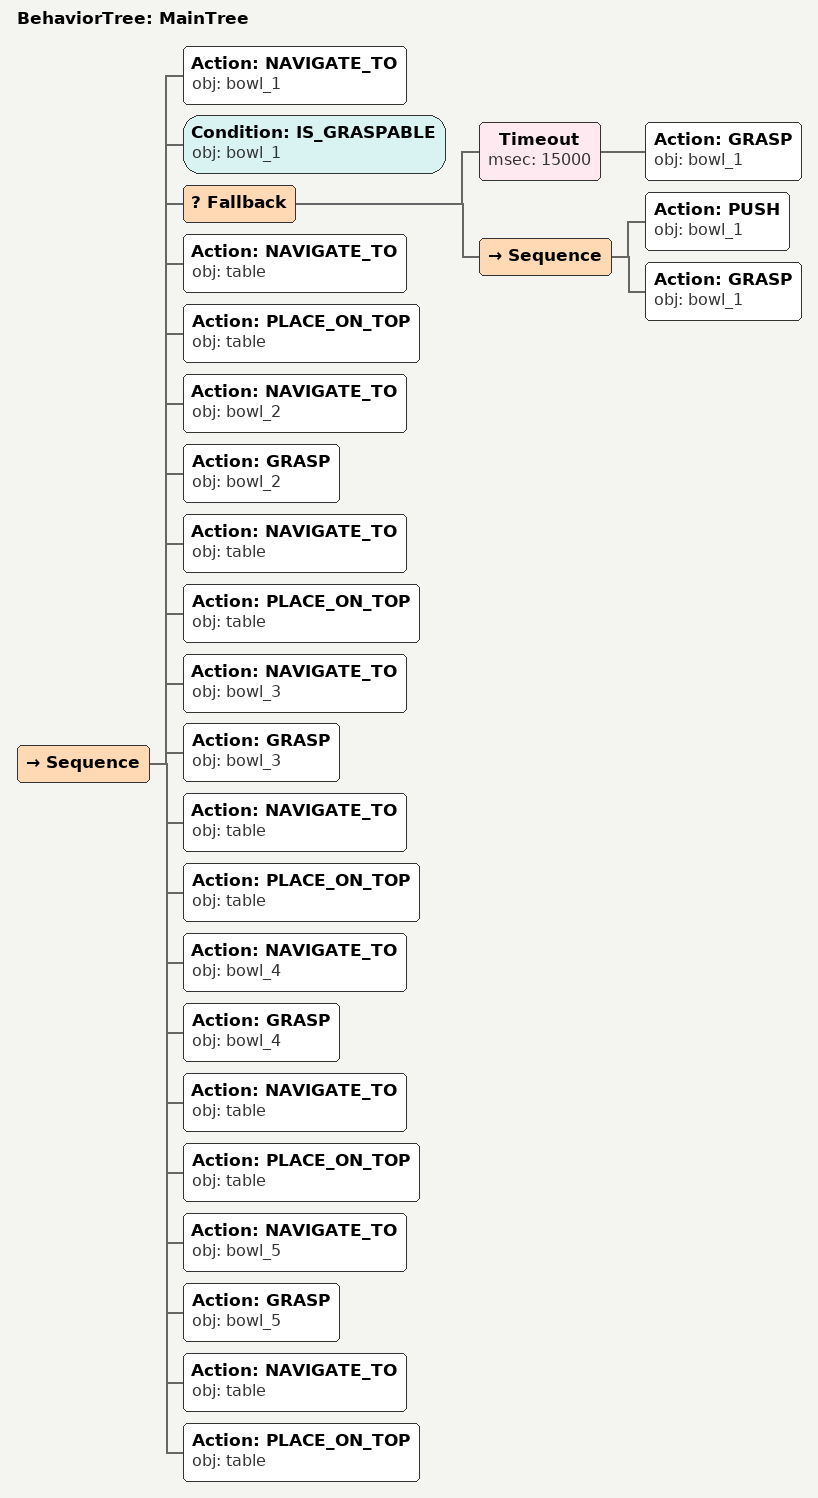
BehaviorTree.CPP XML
<root main_tree_to_execute="MainTree">
  <BehaviorTree ID="MainTree">
    <Sequence>
      <!-- Navigate to bowl_1 -->
      <Action ID="NAVIGATE_TO" obj="bowl_1" />
      <!-- Check bowl_1 is graspable before GRASP -->
      <Condition ID="IS_GRASPABLE" obj="bowl_1" />
      <!-- Fallback: if GRASP bowl_1 fails, try alternative to reposition -->
      <Fallback>
        <!-- Timeout: GRASP bowl_1 within 15s -->
        <Timeout msec="15000">
          <!-- Grasp bowl_1 -->
          <Action ID="GRASP" obj="bowl_1" />
        </Timeout>
        <Sequence>
          <!-- Push bowl_1 forward toward front edge of table -->
          <Action ID="PUSH" obj="bowl_1" />
          <!-- Grasp bowl_1 -->
          <Action ID="GRASP" obj="bowl_1" />
        </Sequence>
      </Fallback>
      <!-- Navigate to table -->
      <Action ID="NAVIGATE_TO" obj="table" />
      <!-- Place on table -->
      <Action ID="PLACE_ON_TOP" obj="table" />
      <!-- Navigate to bowl_2 -->
      <Action ID="NAVIGATE_TO" obj="bowl_2" />
      <!-- Grasp bowl_2 -->
      <Action ID="GRASP" obj="bowl_2" />
      <!-- Navigate to table -->
      <Action ID="NAVIGATE_TO" obj="table" />
      <!-- Place on table -->
      <Action ID="PLACE_ON_TOP" obj="table" />
      <!-- Navigate to bowl_3 -->
      <Action ID="NAVIGATE_TO" obj="bowl_3" />
      <!-- Grasp bowl_3 -->
      <Action ID="GRASP" obj="bowl_3" />
      <!-- Navigate to table -->
      <Action ID="NAVIGATE_TO" obj="table" />
      <!-- Place on table -->
      <Action ID="PLACE_ON_TOP" obj="table" />
      <!-- Navigate to bowl_4 -->
      <Action ID="NAVIGATE_TO" obj="bowl_4" />
      <!-- Grasp bowl_4 -->
      <Action ID="GRASP" obj="bowl_4" />
      <!-- Navigate to table -->
      <Action ID="NAVIGATE_TO" obj="table" />
      <!-- Place on table -->
      <Action ID="PLACE_ON_TOP" obj="table" />
      <!-- Navigate to bowl_5 -->
      <Action ID="NAVIGATE_TO" obj="bowl_5" />
      <!-- Grasp bowl_5 -->
      <Action ID="GRASP" obj="bowl_5" />
      <!-- Navigate to table -->
      <Action ID="NAVIGATE_TO" obj="table" />
      <!-- Place on table -->
      <Action ID="PLACE_ON_TOP" obj="table" />
    </Sequence>
  </BehaviorTree>
</root>
